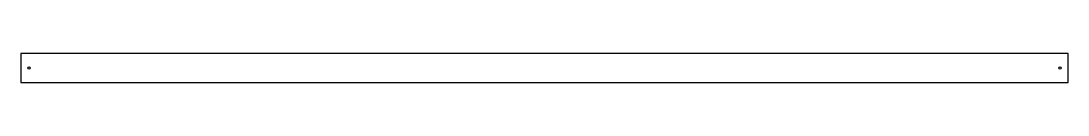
# Model space of a CAD drawing. Header units: millimetres. Extents: x 0 to 1482, y 0 to 41.
import ezdxf

# ---------------------------------------------------------------- set-up
doc = ezdxf.new("R2010")
doc.units = ezdxf.units.MM
doc.layers.add('CUT', color=7, linetype='Continuous')

msp = doc.modelspace()

# ---------------------------------------------------------------- linework, layer by layer
at = {"layer": 'CUT'}
for p, q in [((0, 41.3, 0.5), (0, 0, 0.5)), ((1482.4, 41.3, 0.5), (0, 41.3, 0.5)), ((1482.4, 0, 0.5), (1482.4, 41.3, 0.5)), ((0, 0, 0.5), (1482.4, 0, 0.5))]:
    msp.add_line(p, q, dxfattribs=at)
for centre in [(11.4, 20.6, 0.5), (1471, 20.6, 0.5)]:
    msp.add_circle(centre, 1.7, dxfattribs=at)

doc.saveas('drawing.dxf')
